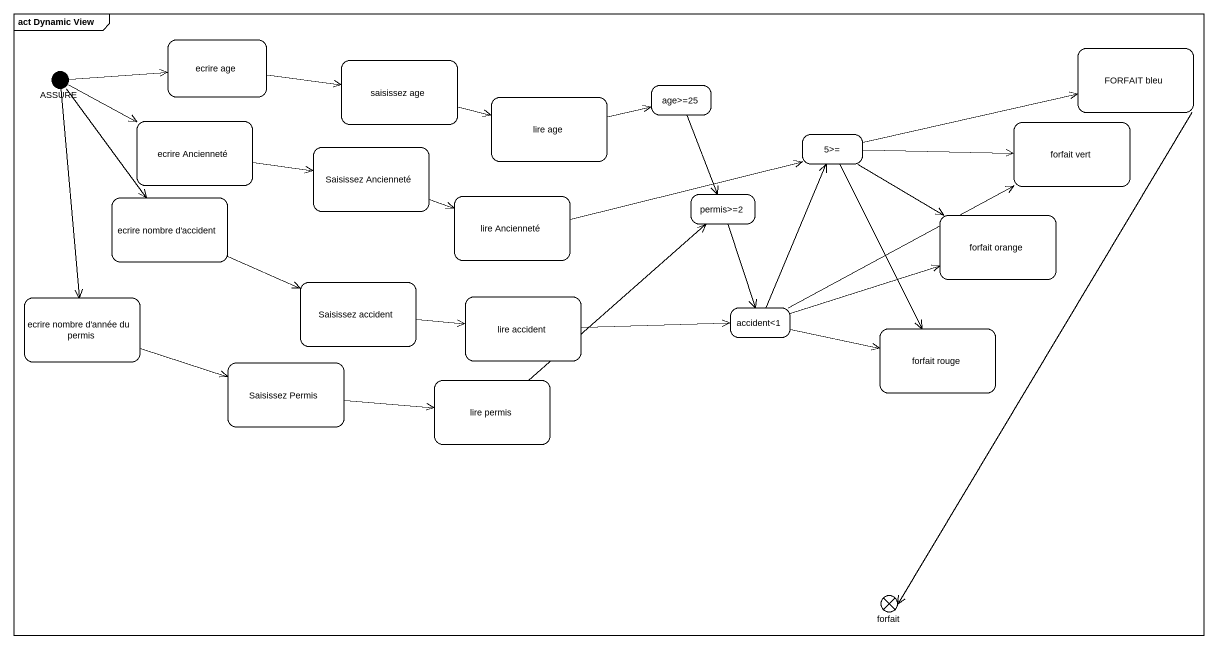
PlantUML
@startuml
mainframe act Dynamic View
hide empty description
state "ecrire age" as ecrire_age
state ASSURE <<start>>
state "saisissez age" as saisissez_age
state "FORFAIT bleu" as FORFAIT_bleu
state "lire age" as lire_age
state "age>=25" as age_25
state "ecrire Ancienneté" as ecrire_Ancienneté
state "Saisissez Ancienneté" as Saisissez_Ancienneté
state "5>=" as s5
state "forfait vert" as forfait_vert
state "ecrire nombre d'accident" as ecrire_nombre_d_accident
state "lire Ancienneté" as lire_Ancienneté
state "permis>=2" as permis_2
state "forfait orange" as forfait_orange
state "ecrire nombre d'année du permis" as ecrire_nombre_d_année_du
state "Saisissez accident" as Saisissez_accident
state "lire accident" as lire_accident
state "accident<1" as accident_1
state "forfait rouge" as forfait_rouge
state "Saisissez Permis" as Saisissez_Permis
state "lire permis" as lire_permis
state forfait <<end>>
ecrire_age -right-> saisissez_age
ASSURE -right-> ecrire_age
ASSURE -right-> ecrire_Ancienneté
ASSURE --> ecrire_nombre_d_accident
ASSURE --> ecrire_nombre_d_année_du
saisissez_age -right-> lire_age
FORFAIT_bleu --> forfait
lire_age -right-> age_25
age_25 --> permis_2
ecrire_Ancienneté -right-> Saisissez_Ancienneté
Saisissez_Ancienneté -right-> lire_Ancienneté
s5 -right-> FORFAIT_bleu
s5 -right-> forfait_vert
s5 -right-> forfait_orange
s5 --> forfait_rouge
ecrire_nombre_d_accident -right-> Saisissez_accident
lire_Ancienneté -right-> s5
permis_2 --> accident_1
ecrire_nombre_d_année_du -right-> Saisissez_Permis
Saisissez_accident -right-> lire_accident
lire_accident -right-> accident_1
accident_1 -up-> s5
accident_1 -right-> forfait_vert
accident_1 -right-> forfait_orange
accident_1 -right-> forfait_rouge
Saisissez_Permis -right-> lire_permis
lire_permis -up-> permis_2
@enduml
